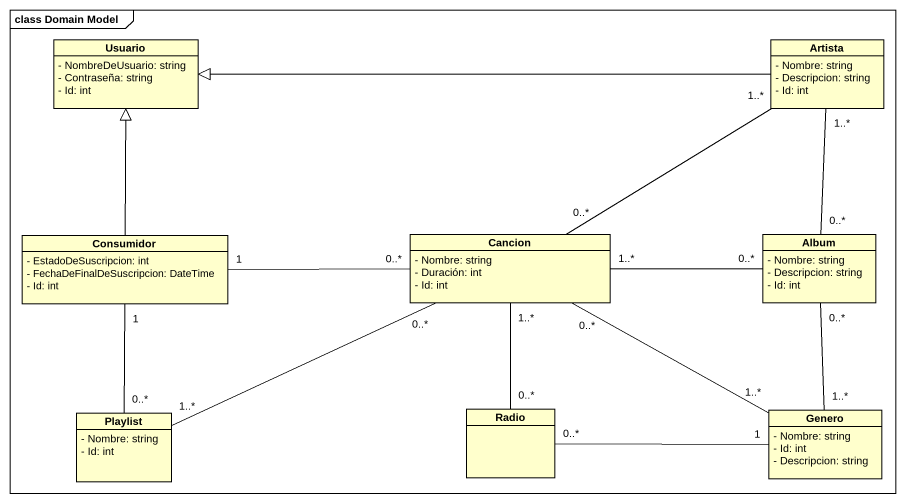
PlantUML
@startuml
mainframe class Domain Model
hide circle
hide empty members
skinparam classAttributeIconSize 0
class Usuario {
  - NombreDeUsuario: string
  - Contraseña: string
  - Id: int
}
class Artista {
  - Nombre: string
  - Descripcion: string
  - Id: int
}
class Consumidor {
  - EstadoDeSuscripcion: int
  - FechaDeFinalDeSuscripcion: DateTime
  - Id: int
}
class Cancion {
  - Nombre: string
  - Duración: int
  - Id: int
}
class Album {
  - Nombre: string
  - Descripcion: string
  - Id: int
}
class Playlist {
  - Nombre: string
  - Id: int
}
class Radio
class Genero {
  - Nombre: string
  - Id: int
  - Descripcion: string
}
Artista -left-|> Usuario
Artista "1..*" -- "0..*" Cancion
Consumidor -up-|> Usuario
Cancion "0..*" -left- "1" Consumidor
Cancion "0..*" -right- "1..*" Genero
Album "0..*" -up- "1..*" Artista
Album "0..*" -left- "1..*" Cancion
Playlist "0..*" -up- "1" Consumidor
Playlist "1..*" -right- "0..*" Cancion
Radio "0..*" -up- "1..*" Cancion
Genero "1..*" -up- "0..*" Album
Genero "1" -left- "0..*" Radio
@enduml
